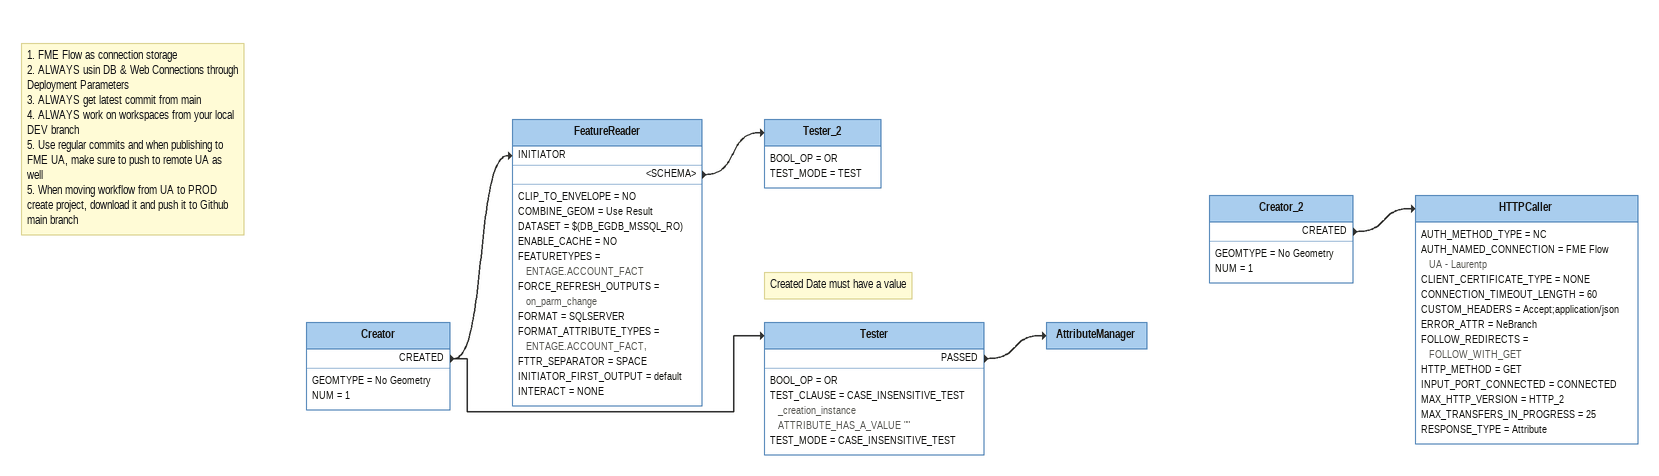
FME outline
Creator
    GEOMTYPE = No Geometry
    NUM = 1
    CREATED -> Tester
    CREATED -> FeatureReader [INITIATOR]
Note: 1. FME Flow as connection storage / 2. ALWAYS usin DB & Web Connections through Deployment Parameters / 3. ALWAYS get latest commit from main / 4. ALWAYS work on workspaces from your local DEV branch / 5. Use regular commits and when publishing to FME UA, make sure to push to remote UA as well / 5. When moving workflow from UA to PROD create project, download it and push it to Github main branch
FeatureReader
    CLIP_TO_ENVELOPE = NO
    COMBINE_GEOM = Use Result
    DATASET = $(DB_EGDB_MSSQL_RO)
    ENABLE_CACHE = NO
    FEATURETYPES = ENTAGE.ACCOUNT_FACT
    FORCE_REFRESH_OUTPUTS = on_parm_change
    FORMAT = SQLSERVER
    FORMAT_ATTRIBUTE_TYPES = ENTAGE.ACCOUNT_FACT,
    FTTR_SEPARATOR = SPACE
    INITIATOR_FIRST_OUTPUT = default
    INTERACT = NONE
    <SCHEMA> -> Tester_2
Tester_2
    BOOL_OP = OR
    TEST_MODE = TEST
Note: Created Date must have a value
Tester
    BOOL_OP = OR
    TEST_CLAUSE = CASE_INSENSITIVE_TEST _creation_instance ATTRIBUTE_HAS_A_VALUE ""
    TEST_MODE = CASE_INSENSITIVE_TEST
    PASSED -> AttributeManager
AttributeManager
Creator_2
    GEOMTYPE = No Geometry
    NUM = 1
    CREATED -> HTTPCaller
HTTPCaller
    AUTH_METHOD_TYPE = NC
    AUTH_NAMED_CONNECTION = FME Flow UA - Laurentp
    CLIENT_CERTIFICATE_TYPE = NONE
    CONNECTION_TIMEOUT_LENGTH = 60
    CUSTOM_HEADERS = Accept;application/json
    ERROR_ATTR = NeBranch
    FOLLOW_REDIRECTS = FOLLOW_WITH_GET
    HTTP_METHOD = GET
    INPUT_PORT_CONNECTED = CONNECTED
    MAX_HTTP_VERSION = HTTP_2
    MAX_TRANSFERS_IN_PROGRESS = 25
    RESPONSE_TYPE = Attribute
